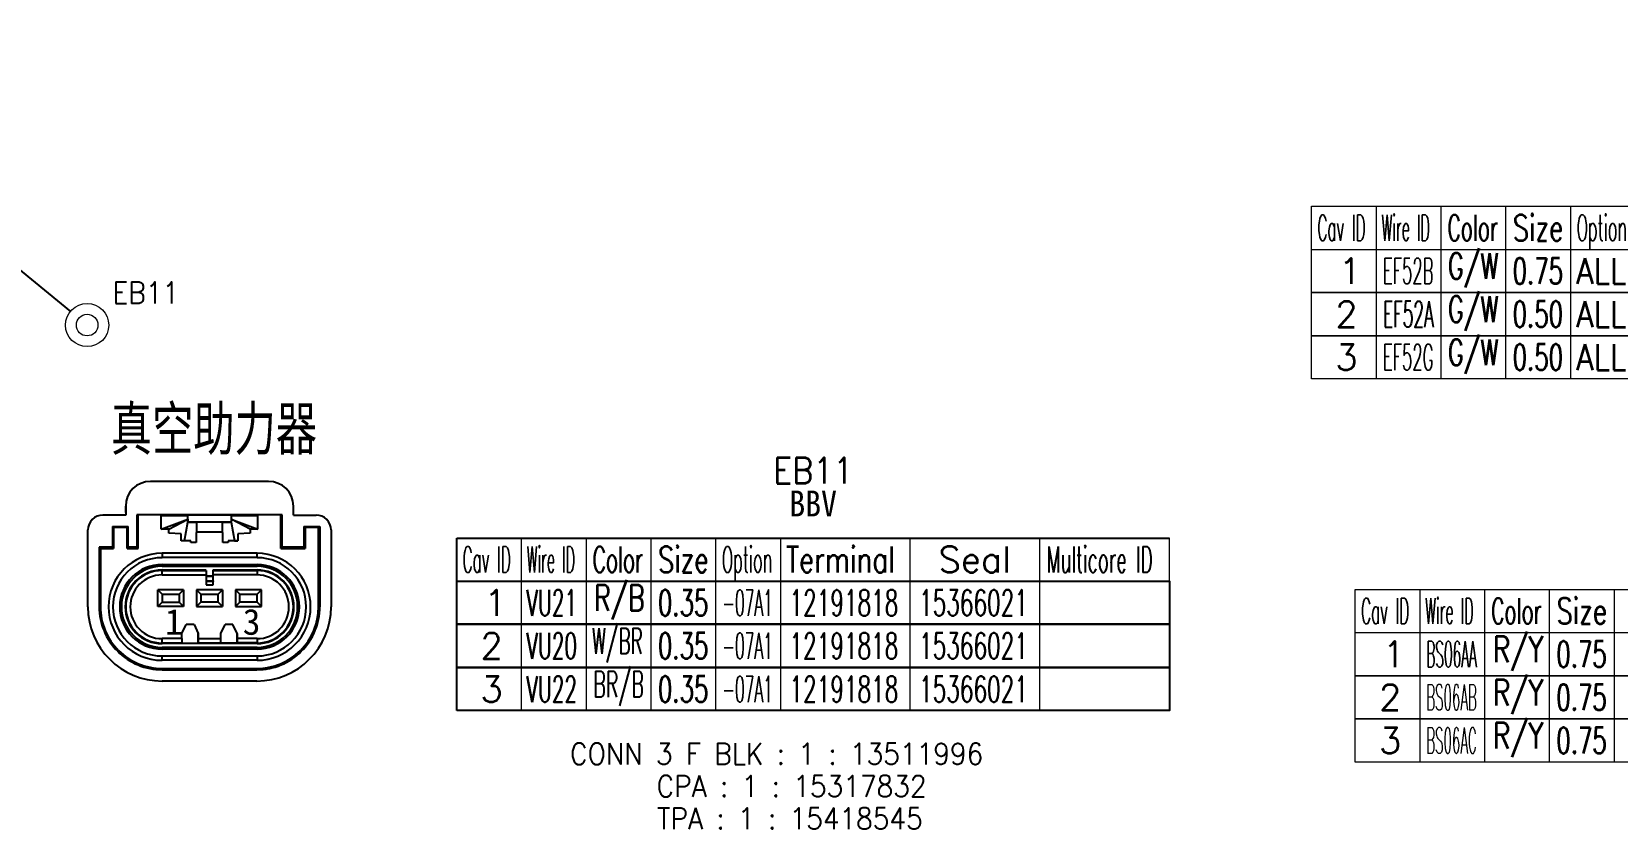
# Model space of a CAD drawing. Header units: inches. Extents: x 47316 to 59086, y 3141 to 11743.
# Drawn here: x 54349.8 to 54533.3, y 9689.9 to 9782.3 of the extents above; entities that cross this region are included whole.
import ezdxf

# ---------------------------------------------------------------- set-up
doc = ezdxf.new("R2010")
doc.units = ezdxf.units.IN
doc.header["$MEASUREMENT"] = 0
doc.styles.add('MtX_FangSong_GB2312', font='')
doc.styles.get("Standard").update_dxf_attribs({"font": ''})
doc.styles.get('MtX_FangSong_GB2312').set_extended_font_data('FangSong_GB2312')
doc.styles.get('Standard').set_extended_font_data('SimSun')
doc.linetypes.add('_VH_FELT_TAPE', pattern='A,0.4,-0.7,["FELT",Standard,S=0.3,R=0,X=-0.5,Y=-0.15],-0.7', length=1.8)

msp = doc.modelspace()

# ---------------------------------------------------------------- linework, layer by layer
at = {"color": 0, "linetype": '_VH_FELT_TAPE', "lineweight": -3, "ltscale": 5}
msp.add_line((54302.44, 9792.33), (54354.26, 9749.92), dxfattribs=at)
at = {"color": 0, "linetype": 'Continuous', "lineweight": 15}
for p, q in [((54497.94, 9762.11), (54580.44, 9762.11)), ((54497.94, 9757.11), (54497.94, 9762.11)), ((54497.94, 9757.11), (54580.44, 9757.11)), ((54503, 9717.71), (54585.5, 9717.71)), ((54503, 9712.71), (54503, 9717.71)), ((54503, 9712.71), (54585.5, 9712.71))]:
    msp.add_line(p, q, dxfattribs=at)
at = {"color": 7, "linetype": 'Continuous', "lineweight": 15}
for p, q in [((54505.44, 9757.11), (54505.44, 9762.11)), ((54512.94, 9757.11), (54512.94, 9762.11)), ((54520.44, 9757.11), (54520.44, 9762.11)), ((54527.94, 9757.11), (54527.94, 9762.11)), ((54406.48, 9718.67), (54406.48, 9723.67)), ((54413.98, 9718.67), (54413.98, 9723.67)), ((54421.48, 9718.67), (54421.48, 9723.67)), ((54428.98, 9718.67), (54428.98, 9723.67)), ((54436.48, 9718.67), (54436.48, 9723.67)), ((54451.48, 9718.67), (54451.48, 9723.67)), ((54466.48, 9718.67), (54466.48, 9723.67)), ((54481.48, 9718.67), (54481.48, 9723.67)), ((54510.5, 9712.71), (54510.5, 9717.71)), ((54518, 9712.71), (54518, 9717.71)), ((54525.5, 9712.71), (54525.5, 9717.71)), ((54533, 9712.71), (54533, 9717.71))]:
    msp.add_line(p, q, dxfattribs=at)
at = {"color": 102, "linetype": 'Continuous', "lineweight": 15}
for p, q in [((54505.44, 9752.11), (54505.44, 9757.11)), ((54512.94, 9752.11), (54512.94, 9757.11)), ((54520.44, 9752.11), (54520.44, 9757.11)), ((54527.94, 9752.11), (54527.94, 9757.11)), ((54505.44, 9747.11), (54505.44, 9752.11)), ((54512.94, 9747.11), (54512.94, 9752.11)), ((54520.44, 9747.11), (54520.44, 9752.11)), ((54527.94, 9747.11), (54527.94, 9752.11)), ((54505.44, 9742.11), (54505.44, 9747.11)), ((54512.94, 9742.11), (54512.94, 9747.11)), ((54520.44, 9742.11), (54520.44, 9747.11)), ((54527.94, 9742.11), (54527.94, 9747.11)), ((54406.48, 9713.67), (54406.48, 9718.67)), ((54413.98, 9713.67), (54413.98, 9718.67)), ((54421.48, 9713.67), (54421.48, 9718.67)), ((54428.98, 9713.67), (54428.98, 9718.67)), ((54436.48, 9713.67), (54436.48, 9718.67)), ((54451.48, 9713.67), (54451.48, 9718.67)), ((54466.48, 9713.67), (54466.48, 9718.67)), ((54406.48, 9708.67), (54406.48, 9713.67)), ((54413.98, 9708.67), (54413.98, 9713.67)), ((54421.48, 9708.67), (54421.48, 9713.67)), ((54428.98, 9708.67), (54428.98, 9713.67)), ((54436.48, 9708.67), (54436.48, 9713.67)), ((54451.48, 9708.67), (54451.48, 9713.67)), ((54466.48, 9708.67), (54466.48, 9713.67)), ((54510.5, 9707.71), (54510.5, 9712.71)), ((54518, 9707.71), (54518, 9712.71)), ((54525.5, 9707.71), (54525.5, 9712.71)), ((54533, 9707.71), (54533, 9712.71)), ((54406.48, 9703.67), (54406.48, 9708.67)), ((54413.98, 9703.67), (54413.98, 9708.67)), ((54421.48, 9703.67), (54421.48, 9708.67)), ((54428.98, 9703.67), (54428.98, 9708.67)), ((54436.48, 9703.67), (54436.48, 9708.67)), ((54451.48, 9703.67), (54451.48, 9708.67)), ((54466.48, 9703.67), (54466.48, 9708.67)), ((54510.5, 9702.71), (54510.5, 9707.71)), ((54518, 9702.71), (54518, 9707.71)), ((54525.5, 9702.71), (54525.5, 9707.71)), ((54533, 9702.71), (54533, 9707.71)), ((54510.5, 9697.71), (54510.5, 9702.71)), ((54518, 9697.71), (54518, 9702.71)), ((54525.5, 9697.71), (54525.5, 9702.71)), ((54533, 9697.71), (54533, 9702.71))]:
    msp.add_line(p, q, dxfattribs=at)
at = {"color": 0, "lineweight": -3, "ltscale": 0.342123}
msp.add_line((54377.2, 9730.23), (54363.51, 9730.23), dxfattribs=at)
at = {"color": 0, "lineweight": -3, "ltscale": 0.026182}
for p, q in [((54360.65, 9727.37), (54360.65, 9726.32)), ((54380.06, 9726.32), (54380.06, 9727.37))]:
    msp.add_line(p, q, dxfattribs=at)
at = {"color": 0, "lineweight": -3, "ltscale": 0.010929}
msp.add_line((54360.65, 9726.93), (54360.65, 9727.37), dxfattribs=at)
at = {"color": 0, "lineweight": -3, "ltscale": 0.007322}
msp.add_line((54360.65, 9726.64), (54360.65, 9726.93), dxfattribs=at)
at = {"color": 0, "lineweight": -3, "ltscale": 0.066667}
for p, q in [((54360.65, 9726.32), (54357.99, 9726.32)), ((54380.06, 9726.32), (54382.72, 9726.32))]:
    msp.add_line(p, q, dxfattribs=at)
at = {"color": 0, "lineweight": -3, "ltscale": 0.060433}
for p, q in [((54359.11, 9725.01), (54359.11, 9722.6)), ((54360.95, 9722.6), (54360.95, 9725.01)), ((54381.29, 9725.01), (54381.29, 9722.6)), ((54359.24, 9724.87), (54359.24, 9722.46)), ((54360.81, 9722.46), (54360.81, 9724.87)), ((54381.43, 9724.87), (54381.43, 9722.46))]:
    msp.add_line(p, q, dxfattribs=at)
at = {"color": 0, "lineweight": -3, "ltscale": 0.046001}
msp.add_line((54359.11, 9725.01), (54360.95, 9725.01), dxfattribs=at)
at = {"color": 0, "lineweight": -3, "ltscale": 0.004937}
for p, q in [((54359.24, 9724.87), (54359.11, 9725.01)), ((54360.95, 9725.01), (54360.81, 9724.87)), ((54359.24, 9722.46), (54359.11, 9722.6)), ((54360.95, 9722.6), (54360.81, 9722.46)), ((54362.1, 9722.46), (54361.96, 9722.6)), ((54378.75, 9722.6), (54378.61, 9722.46))]:
    msp.add_line(p, q, dxfattribs=at)
at = {"color": 0, "lineweight": -3, "ltscale": 0.00793}
msp.add_line((54360.65, 9726.64), (54360.65, 9726.32), dxfattribs=at)
at = {"color": 0, "lineweight": -3, "ltscale": 0.419733}
msp.add_line((54378.75, 9726.37), (54361.96, 9726.37), dxfattribs=at)
at = {"color": 0, "lineweight": -3, "ltscale": 0.003491}
for p, q in [((54362.1, 9726.37), (54361.96, 9726.37)), ((54378.61, 9726.37), (54378.75, 9726.37)), ((54364.88, 9708.55), (54364.88, 9708.41)), ((54375.83, 9708.41), (54375.83, 9708.55))]:
    msp.add_line(p, q, dxfattribs=at)
at = {"color": 0, "lineweight": -3, "ltscale": 0.094296}
for p, q in [((54361.96, 9726.37), (54361.96, 9722.6)), ((54378.75, 9722.6), (54378.75, 9726.37))]:
    msp.add_line(p, q, dxfattribs=at)
at = {"color": 0, "lineweight": -3, "ltscale": 0.097786}
for p, q in [((54362.1, 9722.46), (54362.1, 9726.37)), ((54378.61, 9722.46), (54378.61, 9726.37))]:
    msp.add_line(p, q, dxfattribs=at)
at = {"color": 0, "lineweight": -3, "ltscale": 0.088918}
for p, q in [((54365.66, 9726.37), (54362.1, 9726.37)), ((54378.61, 9726.37), (54375.05, 9726.37))]:
    msp.add_line(p, q, dxfattribs=at)
at = {"color": 0, "lineweight": -3, "ltscale": 0.038633}
for p, q in [((54364.76, 9724.69), (54364.76, 9726.24)), ((54375.95, 9724.69), (54375.95, 9726.24))]:
    msp.add_line(p, q, dxfattribs=at)
at = {"color": 0, "lineweight": -3, "ltscale": 0.077238}
for p, q in [((54367.85, 9726.24), (54364.76, 9726.24)), ((54375.95, 9726.24), (54372.86, 9726.24))]:
    msp.add_line(p, q, dxfattribs=at)
at = {"color": 0, "lineweight": -3, "ltscale": 0.082575}
for p, q in [((54364.76, 9724.69), (54367.86, 9725.84)), ((54372.85, 9725.84), (54375.95, 9724.69))]:
    msp.add_line(p, q, dxfattribs=at)
at = {"color": 0, "lineweight": -3, "ltscale": 0.00323}
for p, q in [((54365.66, 9726.24), (54365.66, 9726.37)), ((54367.85, 9726.37), (54367.85, 9726.24)), ((54372.86, 9726.24), (54372.86, 9726.37)), ((54375.05, 9726.24), (54375.05, 9726.37))]:
    msp.add_line(p, q, dxfattribs=at)
at = {"color": 0, "lineweight": -3, "ltscale": 0.0548}
for p, q in [((54367.85, 9726.37), (54365.66, 9726.37)), ((54375.05, 9726.37), (54372.86, 9726.37))]:
    msp.add_line(p, q, dxfattribs=at)
at = {"color": 0, "lineweight": -3, "ltscale": 0.062011}
for p, q in [((54365.66, 9724.69), (54367.86, 9725.84)), ((54375.05, 9724.69), (54372.85, 9725.84))]:
    msp.add_line(p, q, dxfattribs=at)
at = {"color": 0, "lineweight": -3, "ltscale": 0.05472}
for p, q in [((54367.47, 9723.36), (54367.86, 9725.51)), ((54372.85, 9725.51), (54373.24, 9723.36))]:
    msp.add_line(p, q, dxfattribs=at)
at = {"color": 0, "lineweight": -3, "ltscale": 0.000221}
for p, q in [((54367.86, 9726.37), (54367.85, 9726.37)), ((54372.86, 9726.37), (54372.85, 9726.37))]:
    msp.add_line(p, q, dxfattribs=at)
at = {"color": 0, "lineweight": -3, "ltscale": 0.021429}
for p, q in [((54367.86, 9725.51), (54367.86, 9726.37)), ((54372.85, 9726.37), (54372.85, 9725.51))]:
    msp.add_line(p, q, dxfattribs=at)
at = {"color": 0, "lineweight": -3, "ltscale": 0.124872}
for p, q in [((54367.86, 9726.37), (54372.85, 9726.37)), ((54372.85, 9725.51), (54367.86, 9725.51))]:
    msp.add_line(p, q, dxfattribs=at)
at = {"color": 0, "lineweight": -3, "ltscale": 0.013253}
for p, q in [((54367.86, 9725.84), (54367.86, 9726.37)), ((54372.85, 9726.37), (54372.85, 9725.84))]:
    msp.add_line(p, q, dxfattribs=at)
at = {"color": 0, "lineweight": -3, "ltscale": 0.008176}
for p, q in [((54367.86, 9725.84), (54367.86, 9725.51)), ((54372.85, 9725.84), (54372.85, 9725.51))]:
    msp.add_line(p, q, dxfattribs=at)
at = {"color": 0, "lineweight": -3, "ltscale": 0.024995}
for p, q in [((54367.86, 9725.51), (54368.86, 9725.51)), ((54371.85, 9725.51), (54372.85, 9725.51))]:
    msp.add_line(p, q, dxfattribs=at)
at = {"color": 0, "lineweight": -3, "ltscale": 0.058864}
for p, q in [((54368.86, 9725.51), (54368.82, 9723.16)), ((54371.89, 9723.16), (54371.85, 9725.51))]:
    msp.add_line(p, q, dxfattribs=at)
at = {"color": 0, "lineweight": -3, "ltscale": 0.074881}
msp.add_line((54371.85, 9725.51), (54368.86, 9725.51), dxfattribs=at)
at = {"color": 0, "lineweight": -3, "ltscale": 0.004936}
for p, q in [((54381.29, 9725.01), (54381.43, 9724.87)), ((54382.98, 9724.87), (54383.12, 9725.01)), ((54381.43, 9722.46), (54381.29, 9722.6))]:
    msp.add_line(p, q, dxfattribs=at)
at = {"color": 0, "lineweight": -3, "ltscale": 0.045749}
msp.add_line((54381.29, 9725.01), (54383.12, 9725.01), dxfattribs=at)
at = {"color": 0, "lineweight": -3, "ltscale": 0.23275}
msp.add_line((54383.12, 9725.01), (54383.12, 9715.7), dxfattribs=at)
at = {"color": 0, "lineweight": -3, "ltscale": 0.222742}
for p, q in [((54356.28, 9715.7), (54356.28, 9724.61)), ((54384.43, 9724.61), (54384.43, 9715.7))]:
    msp.add_line(p, q, dxfattribs=at)
at = {"color": 0, "lineweight": -3, "ltscale": 0.039018}
msp.add_line((54360.81, 9724.87), (54359.24, 9724.87), dxfattribs=at)
at = {"color": 0, "lineweight": -3, "ltscale": 0.022443}
for p, q in [((54365.66, 9724.69), (54364.76, 9724.69)), ((54375.95, 9724.69), (54375.05, 9724.69))]:
    msp.add_line(p, q, dxfattribs=at)
at = {"color": 0, "lineweight": -3, "ltscale": 0.011979}
for p, q in [((54365.66, 9724.22), (54365.66, 9724.69)), ((54375.05, 9724.69), (54375.05, 9724.22))]:
    msp.add_line(p, q, dxfattribs=at)
at = {"color": 0, "lineweight": -3, "ltscale": 0.035517}
for p, q in [((54367.08, 9724.15), (54365.66, 9724.22)), ((54375.05, 9724.22), (54373.63, 9724.15))]:
    msp.add_line(p, q, dxfattribs=at)
at = {"color": 0, "lineweight": -3, "ltscale": 0.019711}
for p, q in [((54367.08, 9723.36), (54367.08, 9724.15)), ((54373.63, 9724.15), (54373.63, 9723.36))]:
    msp.add_line(p, q, dxfattribs=at)
at = {"color": 0, "lineweight": -3, "ltscale": 0.009846}
for p, q in [((54367.47, 9723.36), (54367.08, 9723.36)), ((54373.24, 9723.36), (54373.63, 9723.36))]:
    msp.add_line(p, q, dxfattribs=at)
at = {"color": 0, "lineweight": -3, "ltscale": 0.028117}
for p, q in [((54368.2, 9723.36), (54367.08, 9723.36)), ((54373.63, 9723.36), (54372.51, 9723.36))]:
    msp.add_line(p, q, dxfattribs=at)
at = {"color": 0, "lineweight": -3, "ltscale": 0.018271}
for p, q in [((54368.2, 9723.36), (54367.47, 9723.36)), ((54373.24, 9723.36), (54372.51, 9723.36))]:
    msp.add_line(p, q, dxfattribs=at)
at = {"color": 0, "lineweight": -3, "ltscale": 0.005}
for p, q in [((54368.2, 9723.16), (54368.2, 9723.36)), ((54372.51, 9723.36), (54372.51, 9723.16))]:
    msp.add_line(p, q, dxfattribs=at)
at = {"color": 0, "lineweight": -3, "ltscale": 0.015385}
for p, q in [((54368.82, 9723.16), (54368.2, 9723.16)), ((54372.51, 9723.16), (54371.89, 9723.16))]:
    msp.add_line(p, q, dxfattribs=at)
at = {"color": 0, "lineweight": -3, "ltscale": 0.014513}
for p, q in [((54368.78, 9723.16), (54368.2, 9723.16)), ((54372.51, 9723.16), (54371.93, 9723.16))]:
    msp.add_line(p, q, dxfattribs=at)
at = {"color": 0, "lineweight": -3, "ltscale": 0.000873}
for p, q in [((54368.82, 9723.16), (54368.78, 9723.16)), ((54371.93, 9723.16), (54371.89, 9723.16))]:
    msp.add_line(p, q, dxfattribs=at)
at = {"color": 0, "lineweight": -3, "ltscale": 0.075888}
msp.add_line((54368.84, 9724.37), (54371.87, 9724.37), dxfattribs=at)
at = {"color": 0, "lineweight": -3, "ltscale": 0.075894}
msp.add_line((54371.87, 9724.36), (54368.84, 9724.36), dxfattribs=at)
at = {"color": 0, "lineweight": -3, "ltscale": 0.03877}
msp.add_line((54382.98, 9724.87), (54381.43, 9724.87), dxfattribs=at)
at = {"color": 0, "lineweight": -3, "ltscale": 0.229259}
msp.add_line((54382.98, 9715.7), (54382.98, 9724.87), dxfattribs=at)
at = {"color": 0, "linetype": 'Continuous', "lineweight": -3}
for p, q in [((54398.98, 9723.67), (54481.48, 9723.67)), ((54398.98, 9718.67), (54398.98, 9723.67)), ((54398.98, 9718.67), (54481.48, 9718.67))]:
    msp.add_line(p, q, dxfattribs=at)
at = {"color": 0, "lineweight": -3, "ltscale": 0.037978}
msp.add_line((54359.11, 9722.6), (54357.59, 9722.6), dxfattribs=at)
at = {"color": 0, "lineweight": -3, "ltscale": 0.172317}
msp.add_line((54357.59, 9722.6), (54357.59, 9715.7), dxfattribs=at)
at = {"color": 0, "lineweight": -3, "ltscale": 0.037979}
msp.add_line((54357.73, 9722.46), (54359.24, 9722.46), dxfattribs=at)
at = {"color": 0, "lineweight": -3, "ltscale": 0.168826}
msp.add_line((54357.73, 9722.46), (54357.73, 9715.7), dxfattribs=at)
at = {"color": 0, "lineweight": -3, "ltscale": 0.032365}
msp.add_line((54360.81, 9722.46), (54362.1, 9722.46), dxfattribs=at)
at = {"color": 0, "lineweight": -3, "ltscale": 0.025383}
msp.add_line((54361.96, 9722.6), (54360.95, 9722.6), dxfattribs=at)
at = {"color": 0, "lineweight": -3, "ltscale": 0.012813}
for p, q in [((54364.86, 9721.91), (54364.86, 9721.4)), ((54375.86, 9721.4), (54375.86, 9721.91)), ((54364.86, 9709.5), (54364.86, 9710.01)), ((54375.86, 9710.01), (54375.86, 9709.5))]:
    msp.add_line(p, q, dxfattribs=at)
at = {"color": 0, "lineweight": -3, "ltscale": 0.275}
for p, q in [((54375.86, 9721.91), (54364.86, 9721.91)), ((54375.86, 9721.4), (54364.86, 9721.4)), ((54364.86, 9720.6), (54375.86, 9720.6)), ((54364.86, 9720.4), (54375.86, 9720.4)), ((54375.86, 9711.43), (54364.86, 9711.43)), ((54364.86, 9711.01), (54375.86, 9711.01)), ((54375.86, 9710.81), (54364.86, 9710.81)), ((54364.86, 9710.01), (54375.86, 9710.01)), ((54375.86, 9709.5), (54364.86, 9709.5))]:
    msp.add_line(p, q, dxfattribs=at)
at = {"color": 0, "lineweight": -3, "ltscale": 0.070593}
msp.add_line((54378.61, 9722.46), (54381.43, 9722.46), dxfattribs=at)
at = {"color": 0, "lineweight": -3, "ltscale": 0.063612}
msp.add_line((54381.29, 9722.6), (54378.75, 9722.6), dxfattribs=at)
at = {"color": 0, "lineweight": -3, "ltscale": 0.005024}
for p, q in [((54364.86, 9720.6), (54364.86, 9720.4)), ((54375.86, 9720.4), (54375.86, 9720.6)), ((54364.86, 9710.81), (54364.86, 9711.01)), ((54375.86, 9711.01), (54375.86, 9710.81))]:
    msp.add_line(p, q, dxfattribs=at)
at = {"color": 0, "lineweight": -3, "ltscale": 0.001854}
for p, q in [((54364.86, 9719.97), (54364.86, 9719.9)), ((54370.76, 9719.97), (54370.76, 9719.9)), ((54375.86, 9719.97), (54375.86, 9719.9)), ((54364.86, 9711.43), (54364.86, 9711.51)), ((54375.86, 9711.51), (54375.86, 9711.43))]:
    msp.add_line(p, q, dxfattribs=at)
at = {"color": 0, "lineweight": -3, "ltscale": 0.125537}
msp.add_line((54364.86, 9719.97), (54369.88, 9719.97), dxfattribs=at)
at = {"color": 0, "lineweight": -3, "ltscale": 0.127391}
msp.add_line((54364.86, 9719.9), (54369.95, 9719.9), dxfattribs=at)
at = {"color": 0, "lineweight": -3, "ltscale": 0.012609}
for p, q in [((54364.86, 9719.4), (54364.86, 9719.9)), ((54370.76, 9719.4), (54370.76, 9719.9)), ((54375.86, 9719.9), (54375.86, 9719.4)), ((54364.86, 9711.51), (54364.86, 9712.01)), ((54367.16, 9712.01), (54367.16, 9711.51)), ((54369.06, 9711.51), (54369.06, 9712.01)), ((54371.66, 9711.51), (54371.66, 9712.01)), ((54373.56, 9711.51), (54373.56, 9712.01)), ((54375.86, 9712.01), (54375.86, 9711.51))]:
    msp.add_line(p, q, dxfattribs=at)
at = {"color": 0, "lineweight": -3, "ltscale": 0.002622}
msp.add_line((54369.95, 9719.9), (54369.88, 9719.97), dxfattribs=at)
at = {"color": 0, "lineweight": -3, "ltscale": 0.01261}
msp.add_line((54369.95, 9719.9), (54369.96, 9719.4), dxfattribs=at)
at = {"color": 0, "lineweight": -3, "ltscale": 0.018163}
msp.add_line((54370.76, 9719.25), (54370.76, 9719.97), dxfattribs=at)
at = {"color": 0, "lineweight": -3, "ltscale": 0.127281}
for p, q in [((54370.76, 9719.97), (54375.86, 9719.97)), ((54370.76, 9719.9), (54375.86, 9719.9)), ((54375.86, 9719.4), (54370.76, 9719.4))]:
    msp.add_line(p, q, dxfattribs=at)
at = {"color": 0, "lineweight": -3, "ltscale": 0.017678}
for p, q in [((54364.36, 9717.65), (54364.86, 9717.15)), ((54366.86, 9717.15), (54367.36, 9717.65)), ((54368.86, 9717.65), (54369.36, 9717.15)), ((54371.36, 9717.15), (54371.86, 9717.65)), ((54373.86, 9717.15), (54373.36, 9717.65)), ((54375.86, 9717.15), (54376.36, 9717.65)), ((54364.36, 9715.75), (54364.86, 9716.25)), ((54367.36, 9715.75), (54366.86, 9716.25)), ((54368.86, 9715.75), (54369.36, 9716.25)), ((54371.86, 9715.75), (54371.36, 9716.25)), ((54373.36, 9715.75), (54373.86, 9716.25)), ((54376.36, 9715.75), (54375.86, 9716.25))]:
    msp.add_line(p, q, dxfattribs=at)
at = {"color": 0, "lineweight": -3, "ltscale": 0.047501}
for p, q in [((54364.36, 9715.75), (54364.36, 9717.65)), ((54367.36, 9717.65), (54367.36, 9715.75)), ((54368.86, 9717.65), (54368.86, 9715.75)), ((54371.86, 9717.65), (54371.86, 9715.75)), ((54373.36, 9717.65), (54373.36, 9715.75)), ((54376.36, 9715.75), (54376.36, 9717.65)), ((54367.16, 9711.49), (54369.06, 9711.49)), ((54373.56, 9711.49), (54371.66, 9711.49))]:
    msp.add_line(p, q, dxfattribs=at)
at = {"color": 0, "lineweight": -3, "ltscale": 0.075}
for p, q in [((54367.36, 9717.65), (54364.36, 9717.65)), ((54371.86, 9717.65), (54368.86, 9717.65)), ((54376.36, 9717.65), (54373.36, 9717.65)), ((54367.36, 9715.75), (54364.36, 9715.75)), ((54368.86, 9715.75), (54371.86, 9715.75)), ((54373.36, 9715.75), (54376.36, 9715.75))]:
    msp.add_line(p, q, dxfattribs=at)
at = {"color": 0, "lineweight": -3, "ltscale": 0.127499}
msp.add_line((54364.86, 9719.4), (54369.96, 9719.4), dxfattribs=at)
at = {"color": 0, "lineweight": -3, "ltscale": 0.020438}
msp.add_line((54370.76, 9718.65), (54369.95, 9718.65), dxfattribs=at)
at = {"color": 0, "lineweight": -3, "ltscale": 0.028532}
for p, q in [((54369.96, 9719.4), (54369.96, 9718.25)), ((54370.76, 9718.25), (54370.76, 9719.4))]:
    msp.add_line(p, q, dxfattribs=at)
at = {"color": 0, "lineweight": -3, "ltscale": 0.020218}
for p, q in [((54370.76, 9719.25), (54369.96, 9719.25)), ((54369.96, 9719.25), (54370.76, 9719.25))]:
    msp.add_line(p, q, dxfattribs=at)
at = {"color": 0, "lineweight": -3, "ltscale": 0.020219}
for p, q in [((54369.96, 9718.72), (54370.76, 9718.72)), ((54369.96, 9718.25), (54370.76, 9718.25))]:
    msp.add_line(p, q, dxfattribs=at)
at = {"color": 0, "lineweight": -3, "ltscale": 0.0132}
msp.add_line((54370.76, 9718.72), (54370.76, 9719.25), dxfattribs=at)
at = {"color": 0, "lineweight": -3, "ltscale": 0.001631}
msp.add_line((54370.76, 9718.72), (54370.76, 9718.65), dxfattribs=at)
at = {"color": 0, "lineweight": -3, "ltscale": 0.010001}
msp.add_line((54370.76, 9718.25), (54370.76, 9718.65), dxfattribs=at)
at = {"color": 0, "lineweight": -3, "ltscale": 0.022501}
for p, q in [((54364.86, 9717.15), (54364.86, 9716.25)), ((54366.86, 9717.15), (54366.86, 9716.25)), ((54369.36, 9717.15), (54369.36, 9716.25)), ((54371.36, 9716.25), (54371.36, 9717.15)), ((54373.86, 9716.25), (54373.86, 9717.15)), ((54375.86, 9716.25), (54375.86, 9717.15)), ((54368.56, 9713.65), (54367.66, 9713.65)), ((54373.06, 9713.65), (54372.16, 9713.65))]:
    msp.add_line(p, q, dxfattribs=at)
at = {"color": 0, "lineweight": -3, "ltscale": 0.05}
for p, q in [((54364.86, 9717.15), (54366.86, 9717.15)), ((54364.86, 9716.25), (54366.86, 9716.25)), ((54369.36, 9717.15), (54371.36, 9717.15)), ((54371.36, 9716.25), (54369.36, 9716.25)), ((54373.86, 9717.15), (54375.86, 9717.15)), ((54375.86, 9716.25), (54373.86, 9716.25))]:
    msp.add_line(p, q, dxfattribs=at)
at = {"color": 0, "lineweight": -3, "ltscale": 0.00349}
for p, q in [((54357.73, 9715.71), (54357.59, 9715.71)), ((54383.12, 9715.7), (54382.98, 9715.7))]:
    msp.add_line(p, q, dxfattribs=at)
at = {"color": 0, "lineweight": -3, "ltscale": 0.029436}
for p, q in [((54367.16, 9712.59), (54367.66, 9713.65)), ((54368.56, 9713.65), (54369.06, 9712.59)), ((54371.66, 9712.59), (54372.16, 9713.65)), ((54373.56, 9712.59), (54373.06, 9713.65))]:
    msp.add_line(p, q, dxfattribs=at)
at = {"color": 0, "lineweight": -3, "ltscale": 0.014382}
for p, q in [((54367.16, 9712.01), (54367.16, 9712.59)), ((54369.06, 9712.01), (54369.06, 9712.59)), ((54371.66, 9712.01), (54371.66, 9712.59)), ((54373.56, 9712.01), (54373.56, 9712.59))]:
    msp.add_line(p, q, dxfattribs=at)
at = {"color": 0, "lineweight": -3, "ltscale": 0.02758}
for p, q in [((54369.06, 9712.59), (54369.06, 9711.49)), ((54373.56, 9712.59), (54373.56, 9711.49))]:
    msp.add_line(p, q, dxfattribs=at)
at = {"color": 0, "lineweight": -3, "ltscale": 0.0575}
for p, q in [((54367.16, 9712.01), (54364.86, 9712.01)), ((54364.86, 9711.51), (54367.16, 9711.51)), ((54375.86, 9712.01), (54373.56, 9712.01)), ((54375.86, 9711.51), (54373.56, 9711.51))]:
    msp.add_line(p, q, dxfattribs=at)
at = {"color": 0, "lineweight": -3, "ltscale": 0.000589}
for p, q in [((54367.16, 9711.49), (54367.16, 9711.51)), ((54369.06, 9711.49), (54369.06, 9711.51)), ((54371.66, 9711.51), (54371.66, 9711.49)), ((54373.56, 9711.49), (54373.56, 9711.51))]:
    msp.add_line(p, q, dxfattribs=at)
at = {"color": 0, "lineweight": -3, "ltscale": 0.064999}
for p, q in [((54369.06, 9712.01), (54371.66, 9712.01)), ((54369.06, 9711.51), (54371.66, 9711.51))]:
    msp.add_line(p, q, dxfattribs=at)
at = {"color": 0, "lineweight": -3, "ltscale": 0.273975}
for p, q in [((54364.88, 9708.55), (54375.83, 9708.55)), ((54364.88, 9708.41), (54375.83, 9708.41)), ((54375.83, 9707.1), (54364.88, 9707.1))]:
    msp.add_line(p, q, dxfattribs=at)
at = {"color": 0, "linetype": 'Continuous', "lineweight": 15}
for points in [[(54497.94, 9752.11), (54497.94, 9757.11), (54580.44, 9757.11), (54580.44, 9752.11)], [(54497.94, 9747.11), (54497.94, 9752.11), (54580.44, 9752.11), (54580.44, 9747.11)], [(54497.94, 9742.11), (54497.94, 9747.11), (54580.44, 9747.11), (54580.44, 9742.11)], [(54503, 9707.71), (54503, 9712.71), (54585.5, 9712.71), (54585.5, 9707.71)], [(54503, 9702.71), (54503, 9707.71), (54585.5, 9707.71), (54585.5, 9702.71)], [(54503, 9697.71), (54503, 9702.71), (54585.5, 9702.71), (54585.5, 9697.71)]]:
    msp.add_lwpolyline(points, close=True, dxfattribs=at)
at = {"color": 0, "linetype": 'Continuous', "lineweight": -3}
for points in [[(54398.98, 9713.67), (54398.98, 9718.67), (54481.48, 9718.67), (54481.48, 9713.67)], [(54398.98, 9708.67), (54398.98, 9713.67), (54481.48, 9713.67), (54481.48, 9708.67)], [(54398.98, 9703.67), (54398.98, 9708.67), (54481.48, 9708.67), (54481.48, 9703.67)]]:
    msp.add_lwpolyline(points, close=True, dxfattribs=at)
at = {"color": 0, "linetype": 'Continuous', "lineweight": 15}
for radius in [2.5, 1.25]:
    msp.add_circle((54356.19, 9748.34), radius, dxfattribs=at)
at = {"color": 0, "lineweight": -3}
for centre, radius, start, end in [((54363.51, 9727.37), 2.86, 90, 180), ((54363.51, 9727.37), 2.86, 90.0001, 179.9999), ((54377.2, 9727.37), 2.86, 0, 90), ((54377.2, 9727.37), 2.86, 0.0001, 89.9999), ((54357.99, 9724.61), 1.71, 89.9994, 180.0006), ((54357.99, 9724.61), 1.71, 89.999, 180.001), ((54382.72, 9724.61), 1.71, 359.9994, 90.0006), ((54382.72, 9724.61), 1.71, 359.999, 90.001), ((54364.86, 9715.7), 6.2, 90, 270), ((54364.86, 9715.7), 5.69, 90, 270), ((54364.86, 9715.7), 5.69, 90, 270), ((54375.86, 9715.7), 6.2, 270, 90), ((54375.86, 9715.7), 5.69, 270, 90), ((54375.86, 9715.7), 5.69, 270, 90), ((54364.86, 9715.7), 4.9, 90, 270), ((54364.86, 9715.7), 4.9, 90, 270), ((54364.86, 9715.7), 4.7, 90, 270), ((54364.86, 9715.7), 4.7, 90, 270), ((54364.86, 9715.7), 4.27, 90, 270), ((54364.86, 9715.7), 4.27, 90, 270), ((54364.86, 9715.7), 4.2, 90, 270), ((54375.86, 9715.7), 4.9, 270, 90), ((54375.86, 9715.7), 4.9, 270, 90), ((54375.86, 9715.7), 4.7, 270, 90), ((54375.86, 9715.7), 4.7, 270, 90), ((54375.86, 9715.7), 4.27, 270, 90), ((54375.86, 9715.7), 4.27, 270, 90), ((54375.86, 9715.7), 4.2, 270, 90), ((54364.86, 9715.7), 3.69, 90, 270), ((54364.86, 9715.7), 3.69, 90, 270), ((54375.86, 9715.7), 3.69, 270, 90), ((54375.86, 9715.7), 3.69, 270, 90), ((54364.88, 9715.7), 8.6, 180, 270), ((54364.88, 9715.7), 8.6, 180, 270), ((54364.88, 9715.7), 7.29, 179.9999, 270.0001), ((54364.88, 9715.7), 7.15, 179.9999, 270.0001), ((54375.83, 9715.7), 8.6, 270, 0), ((54375.83, 9715.7), 8.6, 270, 360), ((54375.83, 9715.7), 7.29, 269.9999, 0.0001), ((54375.83, 9715.7), 7.15, 270, 0), ((54375.83, 9715.7), 7.29, 270, 0), ((54375.83, 9715.7), 7.15, 269.9999, 0.0001)]:
    msp.add_arc(centre, radius, start, end, dxfattribs=at)

# ---------------------------------------------------------------- texts
at = {"color": 0, "lineweight": 15, "style": 'MtX_FangSong_GB2312', "width": 0.7}
msp.add_text('真空助力器', height=5, dxfattribs=at).set_placement((54358.93, 9733.86))
at = {"color": 7, "linetype": 'Continuous', "lineweight": 15, "char_height": 3, "attachment_point": 1}
for s, insert, width in [('\\Fromans.shx;\\W0.4292452830;\\T1.0000000000;\\o\\lCav ID', (54498.62, 9761.11), 6.5), ('\\Fromans.shx;\\W0.4026548673;\\T1.0000000000;\\o\\lWire ID', (54506.05, 9761.11), 6.5), ('\\Fromans.shx;\\W0.5687500000;\\T1.0000000000;\\o\\lColor', (54513.68, 9761.11), 6.5), ('\\Fromans.shx;\\W0.7222222222;\\T1.0000000000;\\o\\lSize', (54521.24, 9761.11), 6.5), ('\\Fromans.shx;\\W0.4595959596;\\T1.0000000000;\\o\\lOption', (54528.63, 9761.11), 6.5), ('\\Fromans.shx;\\W1.0000000000;\\T1.0000000000;\\o\\l1', (54501.11, 9756.11), 2.8571), ('\\Fromans.shx;\\W1.0000000000;\\T1.0000000000;\\o\\l2', (54500.69, 9751.11), 2.8571), ('\\Fromans.shx;\\W1.0000000000;\\T1.0000000000;\\o\\l3', (54500.69, 9746.11), 2.8571), ('\\Fromans.shx;\\W0.4292452830;\\T1.0000000000;\\o\\lCav ID', (54399.66, 9722.67), 6.5), ('\\Fromans.shx;\\W0.4026548673;\\T1.0000000000;\\o\\lWire ID', (54407.09, 9722.67), 6.5), ('\\Fromans.shx;\\W0.5687500000;\\T1.0000000000;\\o\\lColor', (54414.72, 9722.67), 6.5), ('\\Fromans.shx;\\W0.7222222222;\\T1.0000000000;\\o\\lSize', (54422.29, 9722.67), 6.5), ('\\Fromans.shx;\\W0.4595959596;\\T1.0000000000;\\o\\lOption', (54429.67, 9722.67), 6.5), ('\\Fromans.shx;\\W0.7480916031;\\T1.0000000000;\\o\\lTerminal', (54437.08, 9722.67), 14), ('\\Fromans.shx;\\W1.0000000000;\\T1.0000000000;\\o\\lSeal', (54454.76, 9722.67), 9.2857), ('\\Fromans.shx;\\W0.5185185185;\\T1.0000000000;\\o\\lMulticore ID', (54467.27, 9722.67), 14), ('\\Fromans.shx;\\W1.0000000000;\\T1.0000000000;\\o\\l1', (54402.16, 9717.67), 2.8571), ('\\Fromans.shx;\\W0.4292452830;\\T1.0000000000;\\o\\lCav ID', (54503.68, 9716.71), 6.5), ('\\Fromans.shx;\\W0.4026548673;\\T1.0000000000;\\o\\lWire ID', (54511.11, 9716.71), 6.5), ('\\Fromans.shx;\\W0.5687500000;\\T1.0000000000;\\o\\lColor', (54518.74, 9716.71), 6.5), ('\\Fromans.shx;\\W0.7222222222;\\T1.0000000000;\\o\\lSize', (54526.31, 9716.71), 6.5), ('\\Fromans.shx;\\W1.0000000000;\\T1.0000000000;\\o\\l2', (54401.73, 9712.67), 2.8571), ('\\Fromans.shx;\\W1.0000000000;\\T1.0000000000;\\o\\l1', (54506.17, 9711.71), 2.8571), ('\\Fromans.shx;\\W1.0000000000;\\T1.0000000000;\\o\\l3', (54401.73, 9707.67), 2.8571), ('\\Fromans.shx;\\W1.0000000000;\\T1.0000000000;\\o\\l2', (54505.75, 9706.71), 2.8571), ('\\Fromans.shx;\\W1.0000000000;\\T1.0000000000;\\o\\l3', (54505.75, 9701.71), 2.8571)]:
    msp.add_mtext(s, dxfattribs=dict(at, insert=insert, width=width))
at = {"color": 140, "linetype": 'Continuous', "lineweight": 15, "char_height": 3, "attachment_point": 1}
for s, insert, width in [('\\Fromans.shx;\\W0.6791044776;\\T1.0000000000;\\o\\lG/W', (54513.73, 9756.68), 6.5), ('\\Fromans.shx;\\W0.8750000000;\\T1.0000000000;\\o\\lALL', (54528.56, 9756.11), 6.5), ('\\Fromans.shx;\\W0.6791044776;\\T1.0000000000;\\o\\lG/W', (54513.73, 9751.68), 6.5), ('\\Fromans.shx;\\W0.8750000000;\\T1.0000000000;\\o\\lALL', (54528.56, 9751.11), 6.5), ('\\Fromans.shx;\\W0.6791044776;\\T1.0000000000;\\o\\lG/W', (54513.73, 9746.68), 6.5), ('\\Fromans.shx;\\W0.8750000000;\\T1.0000000000;\\o\\lALL', (54528.56, 9746.11), 6.5), ('\\Fromans.shx;\\W0.7109375000;\\T1.0000000000;\\o\\lR/B', (54414.88, 9718.24), 6.5), ('\\Fromans.shx;\\W0.4375000000;\\T1.0000000000;\\o\\l-07A1', (54429.73, 9717.67), 6.5), ('\\Fromans.shx;\\W0.6125000000;\\T1.0000000000;\\o\\l15366021', (54452.5, 9717.67), 14), ('\\Fromans.shx;\\W0.5170454545;\\T1.0000000000;\\o\\lW/BR', (54414.63, 9713.24), 6.5), ('\\Fromans.shx;\\W0.4375000000;\\T1.0000000000;\\o\\l-07A1', (54429.73, 9712.67), 6.5), ('\\Fromans.shx;\\W0.6125000000;\\T1.0000000000;\\o\\l15366021', (54452.5, 9712.67), 14), ('\\Fromans.shx;\\W0.7459016393;\\T1.0000000000;\\o\\lR/Y', (54518.92, 9712.28), 6.5), ('\\Fromans.shx;\\W0.5352941176;\\T1.0000000000;\\o\\lBR/B', (54414.78, 9708.24), 6.5), ('\\Fromans.shx;\\W0.4375000000;\\T1.0000000000;\\o\\l-07A1', (54429.73, 9707.67), 6.5), ('\\Fromans.shx;\\W0.6125000000;\\T1.0000000000;\\o\\l15366021', (54452.5, 9707.67), 14), ('\\Fromans.shx;\\W0.7459016393;\\T1.0000000000;\\o\\lR/Y', (54518.92, 9707.28), 6.5), ('\\Fromans.shx;\\W0.7459016393;\\T1.0000000000;\\o\\lR/Y', (54518.92, 9702.28), 6.5)]:
    msp.add_mtext(s, dxfattribs=dict(at, insert=insert, width=width))
at = {"color": 21, "linetype": 'Continuous', "lineweight": 15, "attachment_point": 1}
for s, insert, char_height, width in [('\\Fromans.shx;\\W0.4642857143;\\T1.0000000000;\\o\\lEF52B', (54506.2, 9756.11), 3, 6.5), ('\\Fromans.shx;\\W0.6500000000;\\T1.0000000000;\\o\\l0.75', (54521.21, 9756.11), 3, 6.5), ('\\Fromans.shx;\\W0.9000000000;\\T1.0000000000;\\o\\lEB11', (54359.12, 9753.34), 2.5, 8.5714), ('\\Fromans.shx;\\W0.4789473684;\\T1.0000000000;\\o\\lEF52A', (54506.21, 9751.11), 3, 6.5), ('\\Fromans.shx;\\W0.6500000000;\\T1.0000000000;\\o\\l0.50', (54521.21, 9751.11), 3, 6.5), ('\\Fromans.shx;\\W0.4642857143;\\T1.0000000000;\\o\\lEF52G', (54506.2, 9746.11), 3, 6.5), ('\\Fromans.shx;\\W0.6500000000;\\T1.0000000000;\\o\\l0.50', (54521.21, 9746.11), 3, 6.5), ('\\Fromans.shx;\\W0.5687500000;\\T1.0000000000;\\o\\lVU21', (54407.06, 9717.67), 3, 6.5), ('\\Fromans.shx;\\W0.6500000000;\\T1.0000000000;\\o\\l0.35', (54422.26, 9717.67), 3, 6.5), ('\\Fromans.shx;\\W0.6125000000;\\T1.0000000000;\\o\\l12191818', (54437.5, 9717.67), 3, 14), ('\\Fromans.shx;\\W0.5687500000;\\T1.0000000000;\\o\\lVU20', (54407.06, 9712.67), 3, 6.5), ('\\Fromans.shx;\\W0.6500000000;\\T1.0000000000;\\o\\l0.35', (54422.26, 9712.67), 3, 6.5), ('\\Fromans.shx;\\W0.6125000000;\\T1.0000000000;\\o\\l12191818', (54437.5, 9712.67), 3, 14), ('\\Fromans.shx;\\W0.3888888889;\\T1.0000000000;\\o\\lBS06AA', (54511.22, 9711.71), 3, 6.5), ('\\Fromans.shx;\\W0.6500000000;\\T1.0000000000;\\o\\l0.75', (54526.27, 9711.71), 3, 6.5), ('\\Fromans.shx;\\W0.5687500000;\\T1.0000000000;\\o\\lVU22', (54407.06, 9707.67), 3, 6.5), ('\\Fromans.shx;\\W0.6500000000;\\T1.0000000000;\\o\\l0.35', (54422.26, 9707.67), 3, 6.5), ('\\Fromans.shx;\\W0.6125000000;\\T1.0000000000;\\o\\l12191818', (54437.5, 9707.67), 3, 14), ('\\Fromans.shx;\\W0.3791666667;\\T1.0000000000;\\o\\lBS06AB', (54511.21, 9706.71), 3, 6.5), ('\\Fromans.shx;\\W0.6500000000;\\T1.0000000000;\\o\\l0.75', (54526.27, 9706.71), 3, 6.5), ('\\Fromans.shx;\\W0.3791666667;\\T1.0000000000;\\o\\lBS06AC', (54511.21, 9701.71), 3, 6.5), ('\\Fromans.shx;\\W0.6500000000;\\T1.0000000000;\\o\\l0.75', (54526.27, 9701.71), 3, 6.5)]:
    msp.add_mtext(s, dxfattribs=dict(at, insert=insert, char_height=char_height, width=width))
at = {"color": 6, "linetype": 'Continuous', "lineweight": 20, "char_height": 3, "attachment_point": 1}
for s, insert, width in [('\\Fromans.shx;\\W0.9000000000;\\T1.0000000000;\\o\\lEB11', (54435.6, 9732.99), 10.2857), ('\\f黑体|b0|i0|c1|p0;\\W0.9000000000;\\T1.0000000000;\\o\\lBBV', (54437.48, 9729.17), 5.8247)]:
    msp.add_mtext(s, dxfattribs=dict(at, insert=insert, width=width))
at = {"color": 0, "linetype": 'ByBlock', "lineweight": -3, "char_height": 3, "width": 0.837, "attachment_point": 1}
for s, insert in [('{\\fSimSun|b0|i0|c134|p2;1}', (54365.21, 9715.46)), ('{\\fSimSun|b0|i0|c134|p2;3}', (54374.21, 9715.46))]:
    msp.add_mtext(s, dxfattribs=dict(at, insert=insert))
at = {"color": 42, "linetype": 'Continuous', "lineweight": 15, "char_height": 2.5, "attachment_point": 1}
for s, insert, width in [('\\Fromans.shx;\\W0.9000000000;\\T1.0000000000;\\o\\lCONN 3 F BLK : 1 : 13511996', (54412.1, 9699.92), 56.8929), ('\\Fromans.shx;\\W0.9000000000;\\T1.0000000000;\\o\\lCPA : 1 : 15317832', (54422.12, 9696.17), 36.8571), ('\\Fromans.shx;\\W0.9000000000;\\T1.0000000000;\\o\\lTPA : 1 : 15418545', (54422.17, 9692.42), 36.3214)]:
    msp.add_mtext(s, dxfattribs=dict(at, insert=insert, width=width))

doc.saveas('drawing.dxf')
